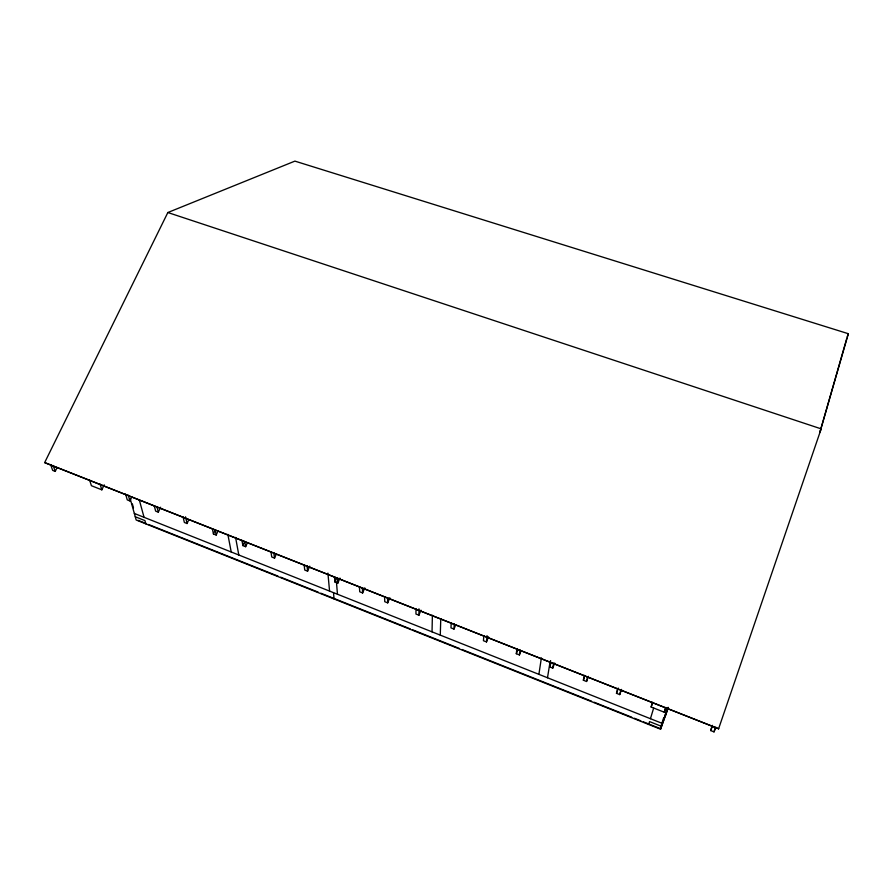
<?xml version="1.0" encoding="UTF-8"?>
<svg xmlns="http://www.w3.org/2000/svg" width="893" height="893" viewBox="0 0 893 893"><rect width="100%" height="100%" fill="white"/><g stroke="black" fill="none" stroke-linecap="round" stroke-linejoin="round"><path stroke-width="1.34" d="M415.982 608.926L415.959 614.038L418.94 615.21L420.994 610.165M418.94 615.21L418.984 608.836M432.033 631.842L432.391 615.266M440.271 635.124L440.785 618.581M451.199 622.823L450.976 627.879L454.001 629.074L455.53 625.256M454.001 629.074L454.247 624.017M483.839 635.693L483.437 640.716L486.495 641.922L488.504 636.787M486.495 641.922L487.031 635.66M520.909 651.053L519.413 654.937L516.31 653.709L516.913 648.731M519.413 654.937L520.039 649.97M538.892 674.349L541.392 657.851M547.487 677.765L550.166 661.311M554.687 663.019L552.767 668.12L549.619 666.881L550.624 660.72M552.767 668.12L553.582 663.198M588.454 676.336L586.556 681.482L583.363 680.22L584.379 675.342M586.556 681.482L587.583 676.604M621.595 689.396L619.72 694.598L616.483 693.325L617.699 688.481M619.72 694.598L620.948 689.764M846.787 338.358L819.997 431.955L848.35 333.714L294.902 161.12L167.851 212.523L44.65 462.596L718.608 728.744L44.65 462.596M665.631 708.261L664.236 712.201L651.131 707.022L652.56 702.233M648.686 724.469L649.557 721.6L661.49 726.344M650.439 718.698L653.654 708.06M664.236 712.201L665.754 707.435M663.577 718.084L660.228 728.565L643.395 721.857M130.233 498.886L136.183 520.016L660.574 729.213L667.506 707.546M665.263 715.639L665.575 714.679M665.274 715.829L665.899 713.898M666.211 712.927L667.886 707.702M718.608 728.744L821.169 428.863L167.851 212.523M715.829 727.181L713.998 731.88L710.649 730.552L712.435 725.35M713.998 731.88L715.338 727.974M651.131 707.022L652.526 703.092M847.167 337.018L848.35 333.714M668.254 707.356L662.405 723.464L134.341 513.453M660.574 729.213L668.143 708.216M616.483 693.325L618.369 688.123M583.363 680.22L584.323 677.653M549.619 666.881L550.579 664.325M516.31 653.709L517.806 649.825M710.649 730.552L712.469 725.853M384.604 596.557L384.76 601.703L387.707 602.864L389.828 597.73M359.421 586.623L359.723 591.802L362.636 592.952L364.779 587.851M339.976 578.084L337.822 583.14L334.942 582.002L336.549 578.206M304.133 564.822L304.747 570.058L307.594 571.185L309.759 566.173M270.947 551.74L271.74 557.009L274.553 558.125L276.227 554.296M247.339 542.899L245.653 546.695L242.874 545.601L244.559 541.805M217.881 531.279L216.184 535.041L213.438 533.958L215.135 530.196M183.11 517.092L184.36 522.461L187.072 523.532L188.78 519.804M154.232 505.706L155.639 511.109L158.318 512.169L160.617 507.224M125.6 494.075L127.252 499.89L129.898 500.928L131.684 497.155M89.546 479.854L91.399 485.703L101.835 489.833L104.224 484.843M50.6 464.505L52.665 470.388L55.221 471.404L57.029 467.709M135.267 516.746L144.945 520.608L145.838 523.867M138.147 520.34L145.916 523.443M148.506 524.481L278.058 576.152M280.648 577.179L318.221 592.159M320.81 593.198L410.2 628.851M412.789 629.878L459.426 648.485M462.016 649.512L591.568 701.184M594.158 702.222L631.731 717.202M634.32 718.24L640.794 720.818M53.178 465.521L55.221 471.404M100.038 483.995L101.835 489.833M128.257 495.124L129.898 500.928M132.365 503.898L133.481 507.883M139.353 500.125L144.052 517.315M156.922 506.766L158.318 512.169M185.521 516.824L187.072 523.532M212.333 528.623L213.438 533.958M215.09 529.705L216.184 535.041M227.849 534.371L231.22 551.986M235.573 537.419L238.811 555M241.925 540.287L242.874 545.601M244.715 541.392L245.653 546.695M273.771 552.856L274.553 558.125M307.002 565.95L307.594 571.185M327.91 573.105L329.562 591.099M333.513 592.662L334.06 598.957M334.495 576.8L334.942 582.002M336.427 581.801L337.465 594.236M337.398 577.938L337.822 583.14M362.357 587.784L362.636 592.952M387.562 597.73L387.707 602.864"/></g></svg>
